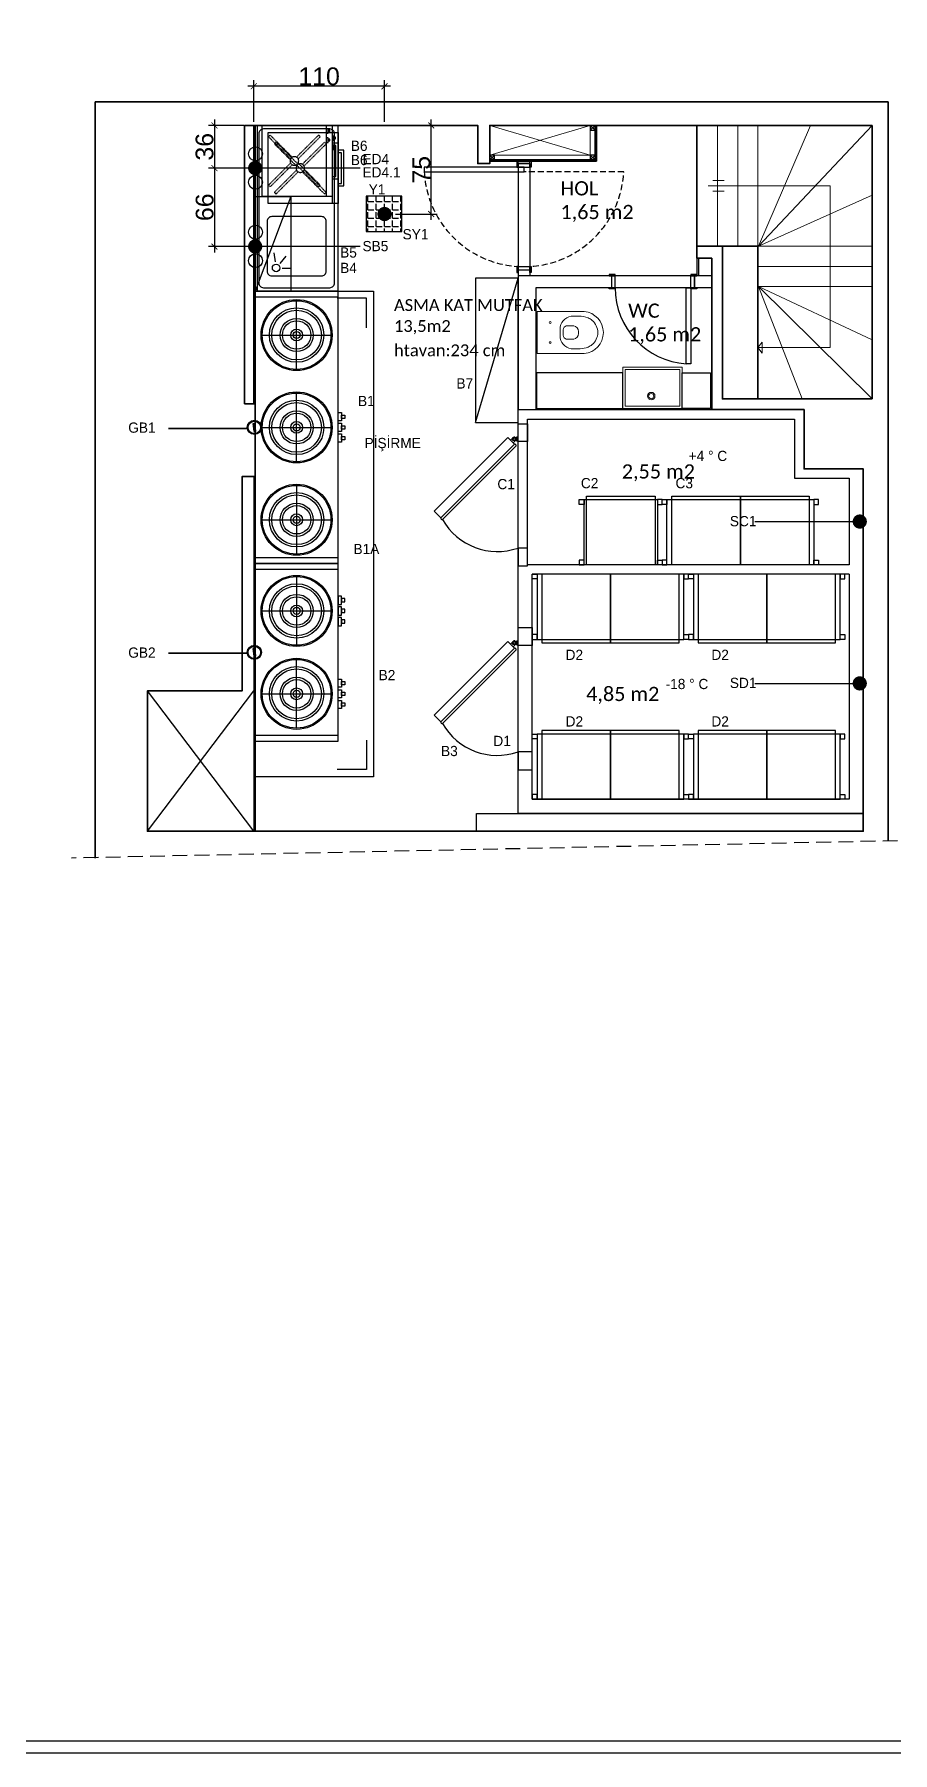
# Model space of a CAD drawing. Header units: millimetres. Extents: x -937 to 10425, y -275 to 2422.
# Drawn here: x 8785 to 9510, y -145 to 1306 of the extents above; entities that cross this region are included whole.
import ezdxf
from ezdxf.enums import TextEntityAlignment as Align

# ---------------------------------------------------------------- set-up
doc = ezdxf.new("R2010")
doc.units = ezdxf.units.MM
doc.header["$PDMODE"] = 35
for name, pattern in [('DASHDOT', [25.4, 12.7, -6.35, 0, -6.35]), ('DASHED', [0.75, 0.5, -0.25]), ('DASHED2', [0.375, 0.25, -0.125])]:
    doc.linetypes.add(name, pattern=pattern)
for name, color, linetype in [('001 Duvar', 7, 'Continuous'), ('S2000-002 Çizgi', 7, 'Continuous'), ('S2000-019 Su Tes İşaretler', 5, 'Continuous'), ('S2000-024 Gaz Tes İşaretler', 3, 'Continuous'), ('SIH', 4, 'Continuous'), ('SKTÜRK-002 Çizgi', 7, 'Continuous'), ('SKTÜRK-003 Kapı', 3, 'Continuous'), ('SKTÜRK-034 Soğuk Oda', 1, 'Continuous'), ('SKTÜRK_ Çizgi', 7, 'Continuous'), ('SU', 152, 'Continuous'), ('wall', 4, 'Continuous')]:
    doc.layers.add(name, color=color, linetype=linetype)
for name, color, linetype, lineweight in [('ELK', 1, 'Continuous', 35), ('GAZ', 200, 'Continuous', 25), ('Sebe - Alçıpan', 2, 'Continuous', 30), ('Sebe - Dograma', 4, 'Continuous', 30), ('Sebe - Duvar', 5, 'Continuous', 35), ('Sebe - Merdiven', 6, 'Continuous', 18), ('Sebe - Mobilya', 11, 'Continuous', 25), ('Sebe - Tefriş - ince', 9, 'Continuous', 0), ('Sebe - Vitrifiye', 31, 'Continuous', 15), ('Sebe - Yazı', 8, 'Continuous', 15)]:
    doc.layers.add(name, color=color, linetype=linetype, lineweight=lineweight)
doc.styles.get("Standard").update_dxf_attribs({"font": 'arial.ttf'})
doc.styles.add('TAKSİM', font='GOTHIC.TTF', dxfattribs={"height": 20})
doc.dimstyles.new('ölçü iç', dxfattribs={"dimtxt": 15, "dimasz": 5, "dimexe": 5, "dimexo": 0.625, "dimtad": 1, "dimdec": 0, "dimtxsty": 'Standard', "dimblk": 'ARCHTICK', "dimcen": 5, "dimdle": 5, "dimclrd": 253, "dimclre": 253, "dimadec": 0, "dimazin": 0, "dimtfac": 1, "dimtdec": 0, "dimtmove": 0, "dimatfit": 3, "dimldrblk": 'ARCHTICK', "dimfxl": 30, "dimfxlon": 1, "dimarcsym": 2})

# ---------------------------------------------------------------- blocks, each defined once
blk = doc.blocks.new('A$C521B02A0')
at = {"layer": 'S2000-002 Çizgi'}
blk.add_line((6.6, 10), (10.6, 10), dxfattribs=at)
for points in [[(0, 64), (0, 10), (60, 10), (60, 64)], [(0, 64), (0, 5), (60, 5), (60, 64)], [(3, 10), (6.6, 10), (6.6, 8.5), (3, 8.5)], [(4, 8.5), (5.4, 8.5), (5.4, 7.1), (4, 7.1)], [(10.6, 10), (14.3, 10), (14.3, 8.5), (10.6, 8.5)], [(11.6, 8.5), (13.1, 8.5), (13.1, 7.1), (11.6, 7.1)], [(45, 0), (15, 0), (15, 5), (45, 5)], [(43, 2), (17, 2), (17, 5), (43, 5)]]:
    blk.add_lwpolyline(points, close=True, dxfattribs=at)
at = {"layer": 'S2000-002 Çizgi', "linetype": 'DASHED'}
for points in [[(8.1, 57.4), (9.5, 58.8)], [(9.5, 58.8), (28.2, 40.1)], [(31.9, 40.2), (50.5, 58.8)], [(50.5, 58.8), (51.9, 57.4)], [(8.1, 57.4), (26.8, 38.7)], [(33.3, 38.8), (51.9, 57.4)], [(26.7, 35.1), (8.1, 16.4)], [(28.1, 33.6), (9.5, 15)], [(31.8, 33.7), (50.5, 15)], [(33.2, 35.2), (51.9, 16.4)], [(9.5, 15), (8.1, 16.4)], [(50.5, 15), (51.9, 16.4)]]:
    blk.add_lwpolyline(points, dxfattribs=at)
blk.add_circle((30, 36.9), 3.63, dxfattribs=at)
blk = doc.blocks.new('A$C0E464852')
at = {"layer": 'SKTÜRK-002 Çizgi'}
for points in [[(0, 55), (4, 55), (4, 51), (0, 51)], [(4, 0), (128, 0), (128, 55), (4, 55)], [(132, 55), (128, 55), (128, 51), (132, 51)], [(0, 0), (4, 0), (4, 4), (0, 4)], [(132, 0), (128, 0), (128, 4), (132, 4)]]:
    blk.add_lwpolyline(points, close=True, dxfattribs=at)
blk = doc.blocks.new('A$C022B2E79')
at = {"layer": 'SKTÜRK-003 Kapı', "linetype": 'ByBlock'}
for points in [[(1.8, 69.8, -0.39805), (1.9, 69.8), (5.2, 66.8), (3, 64.6), (0, 67.8, -0.39805), (0, 68)], [(2.9, 69.6, 0.617768), (3.4, 69.9), (3.5, 71), (0.3, 71), (0.4, 69.9, 0.617768), (0.9, 69.6, -0.364026)], [(0.6, 66.6), (0.4, 69.9, 0.617768), (0.9, 69.6, -0.364026), (2.9, 69.6, 0.617768), (3.4, 69.9), (3.3, 66.6, -0.39805), (3.2, 66.5), (0.7, 66.5, -0.39805)], [(68.5, 5.7, 0.491935), (69.9, 7.1), (7.7, 69.3, 0.499706), (6.3, 67.9)]]:
    blk.add_lwpolyline(points, format="xyb", close=True, dxfattribs=at)
blk.add_lwpolyline([(62.9, 0), (68.5, 5.7), (6.3, 67.9), (0.6, 62.2), (62.9, 0)], dxfattribs=at)
blk.add_circle((1.9, 67.9), 1, dxfattribs=at)
blk.add_circle((1.9, 67.9), 1, dxfattribs=at)
blk.add_arc((43.5, 53.5), 53.4, 299.6259, 19.0898, dxfattribs=at)
blk = doc.blocks.new('A$C2AB430C2')
at = {"layer": 'SKTÜRK-034 Soğuk Oda'}
for points in [[(0, 83), (15, 83), (15, 71), (0, 71)], [(120, 83), (105, 83), (105, 71), (120, 71)]]:
    blk.add_lwpolyline(points, close=True, dxfattribs=at)
at = {"layer": '001 Duvar'}
blk.add_blockref('A$C022B2E79', (11, 0), dxfattribs=at)
blk = doc.blocks.new('A$C023450B5')
at = {"layer": 'SKTÜRK-002 Çizgi'}
for points in [[(0, 55), (4, 55), (4, 51), (0, 51)], [(4, 55), (66, 55), (66, 0), (4, 0)], [(70, 55), (66, 55), (66, 51), (70, 51)], [(0, 0), (4, 0), (4, 4), (0, 4)], [(70, 0), (66, 0), (66, 4), (70, 4)]]:
    blk.add_lwpolyline(points, close=True, dxfattribs=at)
blk = doc.blocks.new('A$C11D13C06')
for p, q in [((35, 164), (35, 222)), ((6, 193), (64, 193)), ((35, 86), (35, 144)), ((6, 115), (64, 115)), ((35, 66), (35, 8)), ((6, 37), (64, 37))]:
    blk.add_line(p, q)
for centre, radius in [((35, 193), 30), ((35, 193), 29), ((35, 193), 23), ((35, 193), 21), ((35, 193), 14), ((35, 193), 12), ((35, 193), 5), ((35, 193), 3), ((35, 115), 30), ((35, 115), 29), ((35, 115), 23), ((35, 115), 21), ((35, 115), 14), ((35, 115), 12), ((35, 115), 5), ((35, 115), 3), ((35, 37), 30), ((35, 37), 29), ((35, 37), 23), ((35, 37), 21), ((35, 37), 14), ((35, 37), 12), ((35, 37), 5), ((35, 37), 3)]:
    blk.add_circle(centre, radius)
at = {"layer": 'SKTÜRK_ Çizgi'}
for points in [[(70, 0), (70, 230), (0, 230), (0, 0)], [(70, 5), (70, 225), (0, 225), (0, 5)], [(70, 120.5), (70, 127.5), (72.8, 127.5), (72.8, 120.5)], [(70, 111.5), (70, 118.5), (72.8, 118.5), (72.8, 111.5)], [(72.8, 122.6), (72.8, 125.4), (75.6, 125.4), (75.6, 122.6)], [(72.8, 113.6), (72.8, 116.4), (75.6, 116.4), (75.6, 113.6)], [(70, 102.5), (70, 109.5), (72.8, 109.5), (72.8, 102.5)], [(72.8, 104.6), (72.8, 107.4), (75.6, 107.4), (75.6, 104.6)]]:
    blk.add_lwpolyline(points, close=True, dxfattribs=at)
blk = doc.blocks.new('A$C1D186B2B')
for p, q in [((35, 139), (35, 81)), ((6, 110), (64, 110)), ((35, 11), (35, 69)), ((6, 40), (64, 40))]:
    blk.add_line(p, q)
for centre, radius in [((35, 110), 30), ((35, 110), 29), ((35, 110), 23), ((35, 110), 21), ((35, 110), 14), ((35, 110), 12), ((35, 110), 5), ((35, 110), 3), ((35, 40), 30), ((35, 40), 29), ((35, 40), 23), ((35, 40), 21), ((35, 40), 14), ((35, 40), 12), ((35, 40), 5), ((35, 40), 3)]:
    blk.add_circle(centre, radius)
at = {"layer": 'SKTÜRK_ Çizgi'}
for points in [[(70, 0), (70, 150), (0, 150), (0, 0)], [(70, 5), (70, 145), (0, 145), (0, 5)], [(70, 122.5), (70, 115.5), (72.8, 115.5), (72.8, 122.5)], [(72.8, 120.4), (72.8, 117.6), (75.6, 117.6), (75.6, 120.4)], [(70, 113.5), (70, 106.5), (72.8, 106.5), (72.8, 113.5)], [(70, 104.5), (70, 97.5), (72.8, 97.5), (72.8, 104.5)], [(72.8, 111.4), (72.8, 108.6), (75.6, 108.6), (75.6, 111.4)], [(72.8, 102.4), (72.8, 99.6), (75.6, 99.6), (75.6, 102.4)], [(70, 45.5), (70, 52.5), (72.8, 52.5), (72.8, 45.5)], [(72.8, 47.6), (72.8, 50.4), (75.6, 50.4), (75.6, 47.6)], [(70, 36.5), (70, 43.5), (72.8, 43.5), (72.8, 36.5)], [(70, 27.5), (70, 34.5), (72.8, 34.5), (72.8, 27.5)], [(72.8, 38.6), (72.8, 41.4), (75.6, 41.4), (75.6, 38.6)], [(72.8, 29.6), (72.8, 32.4), (75.6, 32.4), (75.6, 29.6)]]:
    blk.add_lwpolyline(points, close=True, dxfattribs=at)
blk = doc.blocks.new('A$C364A384A')
at = {"layer": 'S2000-002 Çizgi'}
for p, q in [((17.2, 24.7), (16.1, 32.5)), ((21, 23.4), (26.1, 29.5)), ((22.7, 19.5), (30.6, 19.5))]:
    blk.add_line(p, q, dxfattribs=at)
for points in [[(2, 0), (2, 140), (0, 140), (0, 0)], [(70, 0), (70, 140), (0, 140), (0, 0)]]:
    blk.add_lwpolyline(points, close=True, dxfattribs=at)
for points in [[(67, 7), (67, 133, 0.414214), (63, 137), (7, 137, 0.414214), (3, 133), (3, 7, 0.414214), (7, 3), (63, 3, 0.414214)], [(60, 17), (60, 59, 0.414214), (56, 63), (14, 63, 0.414214), (10, 59), (10, 17, 0.414214), (14, 13), (56, 13, 0.414214)]]:
    blk.add_lwpolyline(points, format="xyb", close=True, dxfattribs=at)
blk.add_circle((17.7, 19.7), 3.19, dxfattribs=at)
blk = doc.blocks.new('A$C53A43C0B')
at = {"layer": 'SKTÜRK-034 Soğuk Oda'}
for points in [[(79, 120), (79, 105), (71, 105), (71, 120)], [(79, 0), (79, 15), (71, 15), (71, 0)]]:
    blk.add_lwpolyline(points, close=True, dxfattribs=at)
at = {"layer": '001 Duvar', "rotation": 270}
blk.add_blockref('A$C022B2E79', (0, 109), dxfattribs=at)
blk = doc.blocks.new('A$C7E7D3E18')
at = {"layer": 'SIH', "linetype": 'Continuous', "const_width": 6}
blk.add_lwpolyline([(3, 6, 1), (9, 6, 1)], format="xyb", close=True, dxfattribs=at)
blk = doc.blocks.new('A$C6E87713E')
at = {"layer": 'S2000-019 Su Tes İşaretler'}
for centre in [(5.9, 6.3), (29.9, 6.3)]:
    blk.add_circle(centre, 5.89, dxfattribs=at)
blk.add_blockref('A$C7E7D3E18', (11.9, 0))
blk = doc.blocks.new('_ArchTick')
at = {"color": 0, "linetype": 'ByBlock', "const_width": 0.15}
blk.add_lwpolyline([(-0.5, -0.5), (0.5, 0.5)], dxfattribs=at)
blk = doc.blocks.new('*D255')
at = {"color": 253, "lineweight": -2, "transparency": 16777216}
for p, q in [((8937.2, 1233.8), (8937.2, 1187.8)), ((8962, 1228.8), (8932.2, 1228.8)), ((8967.2, 1192.8), (8932.2, 1192.8))]:
    blk.add_line(p, q, dxfattribs=at)
at = {"layer": 'Defpoints', "color": 0, "transparency": 16777216}
for p in [(8962.6, 1228.8), (8937.2, 1192.8), (8968.6, 1192.8)]:
    blk.add_point(p, dxfattribs=at)
at = {"color": 253, "lineweight": -2, "transparency": 16777216, "xscale": 5, "yscale": 5, "zscale": 5}
for p, rotation in [((8937.2, 1228.8), 90), ((8937.2, 1192.8), 270)]:
    blk.add_blockref('_ArchTick', p, dxfattribs=dict(at, rotation=rotation))
at = {"color": 0, "transparency": 16777216, "insert": (8928.9, 1210.8), "char_height": 15, "attachment_point": 5, "rotation": 90}
blk.add_mtext('36', dxfattribs=at)
blk = doc.blocks.new('*D256')
at = {"color": 253, "lineweight": -2, "transparency": 16777216}
for p, q in [((8967.2, 1192.8), (8932.2, 1192.8)), ((8937.2, 1197.8), (8937.2, 1121.5)), ((8967.2, 1126.5), (8932.2, 1126.5))]:
    blk.add_line(p, q, dxfattribs=at)
at = {"layer": 'Defpoints', "color": 0, "transparency": 16777216}
for p in [(8968.6, 1192.8), (8937.2, 1126.5), (8971.6, 1126.5)]:
    blk.add_point(p, dxfattribs=at)
at = {"color": 253, "lineweight": -2, "transparency": 16777216, "xscale": 5, "yscale": 5, "zscale": 5}
for p, rotation in [((8937.2, 1192.8), 90), ((8937.2, 1126.5), 270)]:
    blk.add_blockref('_ArchTick', p, dxfattribs=dict(at, rotation=rotation))
at = {"color": 0, "transparency": 16777216, "insert": (8929, 1159.7), "char_height": 15, "attachment_point": 5, "rotation": 90}
blk.add_mtext('66', dxfattribs=at)
blk = doc.blocks.new('*D257')
at = {"color": 253, "lineweight": -2, "transparency": 16777216}
for p, q in [((8970.4, 1231.9), (8970.4, 1266.9)), ((9080.8, 1231.9), (9080.8, 1266.9)), ((9085.8, 1261.9), (8965.4, 1261.9))]:
    blk.add_line(p, q, dxfattribs=at)
at = {"layer": 'Defpoints', "color": 0, "transparency": 16777216}
for p in [(8970.4, 1261.9), (8970.4, 1154), (9080.8, 1154)]:
    blk.add_point(p, dxfattribs=at)
at = {"color": 253, "lineweight": -2, "transparency": 16777216, "xscale": 5, "yscale": 5, "zscale": 5, "rotation": 180}
blk.add_blockref('_ArchTick', (8970.4, 1261.9), dxfattribs=at)
at = {"color": 253, "lineweight": -2, "transparency": 16777216, "xscale": 5, "yscale": 5, "zscale": 5}
blk.add_blockref('_ArchTick', (9080.8, 1261.9), dxfattribs=at)
at = {"color": 0, "transparency": 16777216, "insert": (9025.6, 1270.2), "char_height": 15, "attachment_point": 5}
blk.add_mtext('110', dxfattribs=at)
blk = doc.blocks.new('*D258')
at = {"color": 253, "lineweight": -2, "transparency": 16777216}
for p, q in [((9120.2, 1149), (9120.2, 1233.8)), ((9090.2, 1228.8), (9125.2, 1228.8)), ((9090.2, 1154), (9125.2, 1154))]:
    blk.add_line(p, q, dxfattribs=at)
at = {"layer": 'Defpoints', "color": 0, "transparency": 16777216}
for p in [(9080.8, 1228.8), (9120.2, 1228.8), (9080.8, 1154)]:
    blk.add_point(p, dxfattribs=at)
at = {"color": 253, "lineweight": -2, "transparency": 16777216, "xscale": 5, "yscale": 5, "zscale": 5}
for p, rotation in [((9120.2, 1228.8), 90), ((9120.2, 1154), 270)]:
    blk.add_blockref('_ArchTick', p, dxfattribs=dict(at, rotation=rotation))
at = {"color": 0, "transparency": 16777216, "insert": (9112, 1191.4), "char_height": 15, "attachment_point": 5, "rotation": 90}
blk.add_mtext('75', dxfattribs=at)
blk = doc.blocks.new('*D259')
at = {"color": 253, "lineweight": -2, "transparency": 16777216}
for p, q in [((9549.2, 943.8), (9549.2, 889.3)), ((9519.2, 938.8), (9554.2, 938.8)), ((9519.2, 894.3), (9554.2, 894.3))]:
    blk.add_line(p, q, dxfattribs=at)
at = {"layer": 'Defpoints', "color": 0, "transparency": 16777216}
for p in [(9485.1, 938.8), (9482.1, 894.3), (9549.2, 894.3)]:
    blk.add_point(p, dxfattribs=at)
at = {"color": 253, "lineweight": -2, "transparency": 16777216, "xscale": 5, "yscale": 5, "zscale": 5}
for p, rotation in [((9549.2, 938.8), 90), ((9549.2, 894.3), 270)]:
    blk.add_blockref('_ArchTick', p, dxfattribs=dict(at, rotation=rotation))
at = {"color": 0, "transparency": 16777216, "insert": (9541, 916.5), "char_height": 15, "attachment_point": 5, "rotation": 90}
blk.add_mtext('45', dxfattribs=at)
blk = doc.blocks.new('*D260')
at = {"color": 253, "lineweight": -2, "transparency": 16777216}
for p, q in [((9519.2, 894.3), (9554.2, 894.3)), ((9549.2, 899.3), (9549.2, 755.6)), ((9519.2, 760.6), (9554.2, 760.6))]:
    blk.add_line(p, q, dxfattribs=at)
at = {"layer": 'Defpoints', "color": 0, "transparency": 16777216}
for p in [(9482.1, 894.3), (9482.1, 760.6), (9549.2, 760.6)]:
    blk.add_point(p, dxfattribs=at)
at = {"color": 253, "lineweight": -2, "transparency": 16777216, "xscale": 5, "yscale": 5, "zscale": 5}
for p, rotation in [((9549.2, 894.3), 90), ((9549.2, 760.6), 270)]:
    blk.add_blockref('_ArchTick', p, dxfattribs=dict(at, rotation=rotation))
at = {"color": 0, "transparency": 16777216, "insert": (9540.9, 827.4), "char_height": 15, "attachment_point": 5, "rotation": 90}
blk.add_mtext('134', dxfattribs=at)
blk = doc.blocks.new('A$C45BD7F52')
at = {"layer": 'S2000-024 Gaz Tes İşaretler'}
h = blk.add_hatch(color=256, dxfattribs=at)
h.paths.add_polyline_path([(8, 4, 1), (0, 4, 1)])
h.paths.add_polyline_path([(7.5, 4, 1), (0.5, 4, 1)], flags=16)
for radius in [4, 3.5]:
    blk.add_circle((4, 4), radius, dxfattribs=at)
blk = doc.blocks.new('A$C73223F6F')
at = {"layer": 'GAZ'}
blk.add_hatch(color=256, dxfattribs=at).paths.add_polyline_path([(2.6, 6.8), (2.6, 5.4), (9.4, 5.2), (9.4, 6.6)])
blk.add_lwpolyline([(2.6, 6.8), (9.4, 6.6), (9.4, 5.2), (2.6, 5.4)], close=True, dxfattribs=at)
at = {"layer": 'GAZ', "xscale": 1.499999999995655, "yscale": 1.499999999995655, "zscale": 1.499999999995655, "rotation": 358.3670394844737}
blk.add_blockref('A$C45BD7F52', (-0.2, 0.2), dxfattribs=at)

msp = doc.modelspace()

# ---------------------------------------------------------------- hatches: boundary and pattern name
at = {"layer": 'SKTÜRK-002 Çizgi'}
h = msp.add_hatch(dxfattribs=at)
h.set_pattern_fill('ANGLE', color=256, angle=360)
h.set_pattern_definition([(360, (-2269.9536, -2789.015), (2e-15, 6.985), [5.08, -1.905]), (90, (-2269.9536, -2789.015), (-6.985, 2e-15), [5.08, -1.905])])
h.paths.add_polyline_path([(9095.3, 1169.1), (9065.3, 1169.1), (9065.3, 1139.1), (9095.3, 1139.1)])

# ---------------------------------------------------------------- linework, layer by layer
msp.add_line((9157.6, 977.9), (9193.6, 1099.9))
at = {"linetype": 'DASHED2', "ltscale": 50}
msp.add_line((9532.8, 625.1), (8816.6, 610.1), dxfattribs=at)
for points in [[(7442.2, -145.4), (10322.2, -145.4), (10322.2, 1924.6), (7442.2, 1924.6)], [(7452.2, -135.4), (10312.2, -135.4), (10312.2, 1914.6), (7452.2, 1914.6)], [(8971.6, 1088.8), (9071.6, 1088.8), (9071.6, 678.8), (8971.6, 678.8)], [(9157.6, 977.9), (9193.6, 977.9), (9193.6, 1099.9), (9157.6, 1099.9)], [(9485.1, 632.8), (9158.5, 632.8), (9158.5, 647.8), (9485.1, 647.8)]]:
    msp.add_lwpolyline(points, close=True)
at = {"layer": 'ELK', "color": 3}
for p, q in [((8965, 973), (8898.4, 973)), ((8965, 783), (8898.4, 783))]:
    msp.add_line(p, q, dxfattribs=at)
at = {"layer": 'Sebe - Alçıpan', "lineweight": 35}
for p, q in [((9258.6, 1199.8), (9258.6, 1228.8)), ((9259.8, 1198.6), (9259.8, 1228.8)), ((9169.6, 1199.8), (9259.8, 1199.8)), ((9169.6, 1198.6), (9259.8, 1198.6))]:
    msp.add_line(p, q, dxfattribs=at)
at = {"layer": 'Sebe - Alçıpan'}
for p, q in [((9193.6, 1196.6), (9193.6, 1091.8)), ((9203.6, 1196.6), (9203.6, 1101.8)), ((9344.6, 1116.8), (9344.6, 1101.8)), ((9345.8, 1116.8), (9345.8, 1101.8)), ((8970.4, 932.3), (8970.4, 632.8)), ((8970.4, 632.8), (8880.6, 751.3)), ((8880.6, 632.8), (8970.4, 751.3)), ((8971.6, 751.3), (8971.6, 632.8))]:
    msp.add_line(p, q, dxfattribs=at)
for points in [[(8970.4, 993.8), (8970.4, 1228.8)], [(8971.6, 993.8), (8971.6, 1228.8)], [(9357.1, 1101.8), (9193.6, 1101.8), (9193.6, 988.8)], [(9357.1, 1091.8), (9208.6, 1091.8), (9208.6, 988.8)], [(8971.6, 932.3), (8971.6, 697.3)]]:
    msp.add_lwpolyline(points, dxfattribs=at)
at = {"layer": 'Sebe - Dograma'}
for p, q in [((9254.6, 1228.8), (9258.6, 1224.8)), ((9254.6, 1224.8), (9258.6, 1228.8)), ((9169.6, 1203.8), (9173.6, 1199.8)), ((9169.6, 1199.8), (9173.6, 1203.8)), ((9254.6, 1203.8), (9258.6, 1199.8)), ((9254.6, 1199.8), (9258.6, 1203.8))]:
    msp.add_line(p, q, dxfattribs=at)
at = {"layer": 'Sebe - Dograma', "ltscale": 10}
for p, q in [((9198.6, 1193.6), (9114.4, 1193.6)), ((9114.4, 1193.6), (9114.4, 1189.6)), ((9193.6, 1198.6, -5), (9192.6, 1198.6, -5)), ((9192.6, 1198.6, -5), (9192.6, 1193.6, -5)), ((9192.6, 1193.6, -5), (9193.6, 1193.6, -5)), ((9193.6, 1193.6, -5), (9193.6, 1198.6, -5)), ((9203.6, 1196.6), (9193.6, 1196.6)), ((9193.6, 1196.6), (9193.6, 1193.6)), ((9193.6, 1193.6), (9203.6, 1193.6)), ((9198.6, 1189.6), (9198.6, 1193.6)), ((9203.6, 1198.6, -5), (9204.6, 1198.6, -5)), ((9203.6, 1193.6, -5), (9203.6, 1198.6, -5)), ((9203.6, 1193.6), (9203.6, 1196.6)), ((9204.6, 1193.6, -5), (9203.6, 1193.6, -5)), ((9204.6, 1198.6, -5), (9204.6, 1193.6, -5)), ((9114.4, 1189.6), (9198.6, 1189.6)), ((9335.6, 1027.6), (9335.6, 1091.8)), ((9335.6, 1091.8), (9339.6, 1091.8)), ((9344.6, 1102.8), (9339.6, 1102.8)), ((9339.6, 1102.8), (9339.6, 1101.8)), ((9339.6, 1101.8), (9344.6, 1101.8)), ((9339.6, 1101.8, 5), (9342.6, 1101.8, 5)), ((9339.6, 1091.8, 5), (9339.6, 1101.8, 5)), ((9339.6, 1090.8), (9339.6, 1091.8)), ((9339.6, 1091.8), (9344.6, 1091.8)), ((9342.6, 1091.8, 5), (9339.6, 1091.8, 5)), ((9339.6, 1091.8), (9339.6, 1027.6)), ((9344.6, 1090.8), (9339.6, 1090.8)), ((9342.6, 1101.8, 5), (9342.6, 1091.8, 5)), ((9344.6, 1101.8), (9344.6, 1102.8)), ((9344.6, 1091.8), (9344.6, 1090.8)), ((9339.6, 1027.6), (9335.6, 1027.6))]:
    msp.add_line(p, q, dxfattribs=at)
at = {"layer": 'Sebe - Dograma', "linetype": 'DASHED', "ltscale": 10}
msp.add_line((9282.8, 1189.6, -5), (9198.6, 1189.6), dxfattribs=at)
at = {"layer": 'Sebe - Dograma'}
for points in [[(9254.6, 1224.8), (9258.6, 1224.8), (9258.6, 1228.8), (9254.6, 1228.8)], [(9169.6, 1199.8), (9173.6, 1199.8), (9173.6, 1203.8), (9169.6, 1203.8)], [(9254.6, 1199.8), (9258.6, 1199.8), (9258.6, 1203.8), (9254.6, 1203.8)]]:
    msp.add_lwpolyline(points, close=True, dxfattribs=at)
at = {"layer": 'Sebe - Dograma', "ltscale": 10}
for points, elevation in [([(9193.6, 1109.6), (9192.6, 1109.6), (9192.6, 1104.6), (9193.6, 1104.6)], -5), ([(9203.6, 1109.6), (9204.6, 1109.6), (9204.6, 1104.6), (9203.6, 1104.6)], -5), ([(9275.6, 1101.8), (9272.6, 1101.8), (9272.6, 1091.8), (9275.6, 1091.8)], 5)]:
    msp.add_lwpolyline(points, close=True, dxfattribs=dict(at, elevation=elevation))
for points in [[(9203.6, 1109.6), (9203.6, 1106.6), (9193.6, 1106.6), (9193.6, 1109.6)], [(9275.6, 1101.8), (9275.6, 1102.8), (9270.6, 1102.8), (9270.6, 1101.8)], [(9275.6, 1091.8), (9275.6, 1090.8), (9270.6, 1090.8), (9270.6, 1091.8)]]:
    msp.add_lwpolyline(points, close=True, dxfattribs=at)
at = {"layer": 'Sebe - Dograma', "linetype": 'DASHED', "ltscale": 10}
for centre, start, end in [((9198.4, 1193.7, -5), 182.8132, 270.1088), ((9198.8, 1193.7, -5), 269.8912, 357.1868)]:
    msp.add_arc(centre, 84.1, start, end, dxfattribs=at)
at = {"layer": 'Sebe - Dograma', "ltscale": 10}
msp.add_arc((9339.7, 1091.5, 5), 64.1, 179.7718, 266.3656, dxfattribs=at)
at = {"layer": 'Sebe - Duvar', "lineweight": 35}
for p, q in [((9506.1, 1248.8), (8836.6, 1248.8)), ((8836.6, 1248.8), (8836.6, 610.1)), ((8962.6, 1126.8), (8962.6, 1228.8)), ((8962.6, 1228.8), (9154.6, 1228.8)), ((9284.6, 1228.8), (9492.6, 1228.8)), ((9344.6, 1228.8), (9344.6, 1126.8)), ((9492.6, 1228.8), (9492.6, 997.8)), ((9193.6, 1196.6), (9203.6, 1196.6)), ((9344.6, 1126.8), (9396.6, 1126.8)), ((9344.6, 1126.8), (9344.6, 1116.8)), ((9396.1, 997.8), (9396.1, 1126.8)), ((9342.6, 1091.8, 5), (9342.6, 1101.8, 5))]:
    msp.add_line(p, q, dxfattribs=at)
for points in [[(9506.1, 625.1), (9506.1, 1248.8)], [(8962.6, 1126.8), (8962.6, 1228.8), (9159.6, 1228.8), (9159.6, 1196.6), (9169.6, 1196.6), (9169.6, 1228.8), (9344.6, 1228.8), (9344.6, 1126.8), (9396.6, 1126.8)], [(9357.1, 1116.8), (9357.1, 988.8), (9357.1, 988.8), (9357.1, 988.8), (9357.1, 988.8), (9357.1, 988.8), (9435.1, 988.8), (9435.1, 938.8), (9485.1, 938.8), (9485.1, 632.8), (8880.6, 632.8), (8880.6, 751.3), (8960.6, 751.3), (8960.6, 932.3), (8971.6, 932.3), (8971.6, 993.8), (8962.6, 993.8), (8962.6, 1126.8)], [(9344.6, 1126.8), (9357.1, 1126.8)], [(9492.6, 997.8), (9366.1, 997.8), (9366.1, 1126.8)], [(9344.6, 1116.8), (9357.1, 1116.8)]]:
    msp.add_lwpolyline(points, dxfattribs=at)
at = {"layer": 'Sebe - Merdiven'}
for points in [[(9362.1, 1126.8), (9362.1, 1228.8)], [(9379.1, 1126.8), (9379.1, 1228.8)], [(9396.1, 1126.8), (9396.1, 1228.8)], [(9396.6, 1126.8), (9440.4, 1228.8)], [(9396.6, 1126.8), (9492.6, 1228.8)], [(9354, 1177.8), (9457.1, 1177.8), (9457.1, 1041.3), (9396.1, 1041.3)], [(9358.1, 1182.4), (9367.7, 1182.4)], [(9358.1, 1173.2), (9367.7, 1173.2)], [(9396.6, 1126.8), (9492.6, 1169.8)], [(9396.6, 1126.8), (9492.6, 1126.8)], [(9396.6, 1109.8), (9492.6, 1109.8)], [(9396.6, 1092.8), (9492.6, 1092.8)], [(9396.6, 1092.8), (9433.6, 997.8)], [(9396.6, 1092.8), (9492.6, 997.8)], [(9396.6, 1092.8), (9492.6, 1047.8)], [(9396.1, 1041.3), (9399.8, 1036.4), (9399.8, 1045.8), (9396.1, 1041.3)]]:
    msp.add_lwpolyline(points, dxfattribs=at)
at = {"layer": 'Sebe - Mobilya'}
for points in [[(9282.1, 989.8), (9282.1, 1019.8), (9209.1, 1019.8), (9209.1, 989.8), (9282.1, 989.8)], [(9332.1, 989.8), (9332.1, 1019.8), (9356.1, 1019.8), (9356.1, 989.8), (9332.1, 989.8)]]:
    msp.add_lwpolyline(points, dxfattribs=at)
at = {"layer": 'Sebe - Tefriş - ince'}
for p, q in [((9169.6, 1203.8), (9254.6, 1228.8)), ((9254.6, 1203.8), (9169.6, 1228.8)), ((9254.6, 1203.8), (9254.6, 1228.8)), ((9244.6, 1203.8), (9254.6, 1203.8))]:
    msp.add_line(p, q, dxfattribs=at)
msp.add_lwpolyline([(9169.6, 1203.8), (9254.6, 1203.8), (9254.6, 1228.8), (9169.6, 1228.8)], close=True, dxfattribs=at)
at = {"layer": 'Sebe - Vitrifiye'}
for points in [[(9209.6, 1071.8), (9249.3, 1071.8)], [(9209.6, 1071.8), (9209.6, 1036.1)], [(9234.3, 1059.6), (9240.6, 1059.5)], [(9246.1, 1067.7), (9238.4, 1067.7)], [(9229, 1051.1), (9229, 1056.8)], [(9234.3, 1048.3), (9240.6, 1048.3)], [(9244.6, 1053.9), (9244.6, 1054.9)], [(9244.6, 1053.9), (9244.6, 1053)], [(9209.6, 1036.1), (9249.3, 1036.1)], [(9246.1, 1040.2), (9238.4, 1040.2)]]:
    msp.add_lwpolyline(points, dxfattribs=at)
for points in [[(9231.6, 1053.9, -0.017043), (9231.6, 1056.3)], [(9231.6, 1053.9, 0.017043), (9231.6, 1051.6)]]:
    msp.add_lwpolyline(points, format="xyb", dxfattribs=at)
for points in [[(9332.1, 1024.8), (9332.1, 989.8), (9282.1, 989.8), (9282.1, 1024.8)], [(9330.1, 1022.8), (9330.1, 991.8), (9284.1, 991.8), (9284.1, 1022.8)]]:
    msp.add_lwpolyline(points, close=True, dxfattribs=at)
for centre, radius in [((9220.6, 1062.4), 0.8), ((9220.6, 1045.4), 0.8), ((9306, 1000.2), 3.2), ((9306, 1000.2), 2.2)]:
    msp.add_circle(centre, radius, dxfattribs=at)
for centre, radius, start, end in [((9240.5, 1056.4), 11.5, 100.7424, 178.1142), ((9235.1, 1056.2), 3.43, 103.4496, 179.1664), ((9239.5, 1054.5), 5.18, 4.2721, 77.2191), ((9245.4, 1047.3), 20.4, 68.5859, 91.865), ((9247.7, 1053.9), 17.9, 275.1981, 84.8019), ((9245.3, 1051.2), 16.9, 50.3277, 63.3431), ((9247.7, 1053.9), 13.2, 0, 50.7397), ((9240.5, 1051.5), 11.5, 181.8858, 259.2576), ((9235.1, 1051.7), 3.43, 180.8336, 256.5504), ((9239.5, 1053.4), 5.18, 282.7809, 355.7279), ((9247.7, 1053.9), 13.2, 309.2603, 0), ((9245.4, 1060.6), 20.4, 271.865, 291.4141), ((9245.3, 1056.7), 16.9, 296.6569, 309.6723)]:
    msp.add_arc(centre, radius, start, end, dxfattribs=at)
at = {"layer": 'SKTÜRK-002 Çizgi'}
msp.add_line((9001.6, 1168.8), (8971.6, 1088.8), dxfattribs=at)
for points in [[(8971.6, 1168.8), (9001.6, 1168.8), (9001.6, 1088.8), (8971.6, 1088.8)], [(9065.3, 1139.1), (9095.3, 1139.1), (9095.3, 1169.1), (9065.3, 1169.1)], [(9251.3, 915.8), (9309.3, 915.8), (9309.3, 857.8), (9251.3, 857.8)], [(9323.3, 915.8), (9381.3, 915.8), (9381.3, 857.8), (9323.3, 857.8)], [(9381.3, 915.8), (9439.3, 915.8), (9439.3, 857.8), (9381.3, 857.8)], [(9213.6, 791.8), (9271.6, 791.8), (9271.6, 849.8), (9213.6, 849.8)], [(9271.6, 791.8), (9329.6, 791.8), (9329.6, 849.8), (9271.6, 849.8)], [(9345.6, 791.8), (9403.6, 791.8), (9403.6, 849.8), (9345.6, 849.8)], [(9403.6, 791.8), (9461.6, 791.8), (9461.6, 849.8), (9403.6, 849.8)], [(9213.6, 659.8), (9271.6, 659.8), (9271.6, 717.8), (9213.6, 717.8)], [(9271.6, 659.8), (9329.6, 659.8), (9329.6, 717.8), (9271.6, 717.8)], [(9345.6, 659.8), (9403.6, 659.8), (9403.6, 717.8), (9345.6, 717.8)], [(9403.6, 659.8), (9461.6, 659.8), (9461.6, 717.8), (9403.6, 717.8)]]:
    msp.add_lwpolyline(points, close=True, dxfattribs=at)
for points in [[(9065.6, 1057.9), (9065.6, 1082.8), (9040.7, 1082.8)], [(9065.6, 709.7), (9065.6, 684.8), (9040.7, 684.8)]]:
    msp.add_lwpolyline(points, dxfattribs=at)
at = {"layer": 'SKTÜRK-034 Soğuk Oda'}
for p, q in [((9201.6, 980.8), (9427.1, 980.8)), ((9201.6, 857.8), (9201.6, 980.8)), ((9473.1, 857.8), (9201.6, 857.8)), ((9473.1, 849.8), (9205.6, 849.8))]:
    msp.add_line(p, q, dxfattribs=at)
for points in [[(9485.1, 938.8), (9485.1, 647.8), (9193.6, 647.8), (9193.6, 988.8), (9193.6, 988.8), (9435.1, 988.8), (9435.1, 938.8)], [(9201.6, 857.8), (9201.6, 980.8), (9427.1, 980.8)], [(9427.1, 980.8), (9427.1, 930.8), (9473.1, 930.8), (9473.1, 857.8)], [(9435.1, 938.8), (9485.1, 938.8)], [(9473.1, 849.8), (9473.1, 659.8), (9205.6, 659.8), (9205.6, 849.8)]]:
    msp.add_lwpolyline(points, dxfattribs=at)
at = {"layer": 'SU'}
for p, q in [((9060.3, 1192.8), (8971.6, 1192.8)), ((9060.3, 1126.5), (8971.6, 1126.5)), ((9393.4, 894.3), (9482.1, 894.3)), ((9393.4, 757.6), (9482.1, 757.6))]:
    msp.add_line(p, q, dxfattribs=at)

# ---------------------------------------------------------------- block references
for name, p in [('A$C364A384A', (8971.6, 1088.8)), ('A$C11D13C06', (8971.6, 858.8)), ('A$C53A43C0B', (9122.6, 856.9)), ('A$C023450B5', (9245.3, 857.8)), ('A$C1D186B2B', (8971.6, 708.8))]:
    msp.add_blockref(name, p)
at = {"xscale": -1, "rotation": 90}
for p in [(9086.8, 1160), (9488.1, 900.3), (9488.1, 763.6)]:
    msp.add_blockref('A$C7E7D3E18', p, dxfattribs=at)
at = {"layer": 'GAZ', "color": 3, "rotation": 278.4543032596013}
for p in [(8964.1, 978.8), (8964.1, 788.8)]:
    msp.add_blockref('A$C73223F6F', p, dxfattribs=at)
at = {"layer": 'S2000-002 Çizgi', "xscale": -1, "rotation": 90}
for p in [(9041.6, 1228.8), (9046.6, 1222.8)]:
    msp.add_blockref('A$C521B02A0', p, dxfattribs=at)
at = {"layer": 'SKTÜRK-002 Çizgi', "xscale": -1, "rotation": 180}
msp.add_blockref('A$C0E464852', (9315.3, 912.8), dxfattribs=at)
at = {"layer": 'SKTÜRK-002 Çizgi'}
for p in [(9205.6, 794.8), (9337.6, 794.8), (9205.6, 659.8), (9337.6, 659.8)]:
    msp.add_blockref('A$C0E464852', p, dxfattribs=at)
at = {"layer": 'SKTÜRK-034 Soğuk Oda', "rotation": 270}
msp.add_blockref('A$C2AB430C2', (9122.6, 804.7), dxfattribs=at)
at = {"layer": 'wall', "color": 0, "linetype": 'DASHDOT', "rotation": 270}
for p in [(8965.6, 1210.7), (8965.6, 1144.5)]:
    msp.add_blockref('A$C6E87713E', p, dxfattribs=at)

# ---------------------------------------------------------------- texts
at = {"style": 'TAKSİM'}
for s, p in [('Y1', (9074.5, 1170.5)), ('+4 %%D C', (9353.9, 945.4)), ('-18 %%D C', (9336.2, 752.8)), ('D1', (9180.1, 704.7))]:
    msp.add_text(s, height=8.64, dxfattribs=at).set_placement(p, align=Align.CENTER)
at = {"layer": 'ELK', "color": 3, "style": 'TAKSİM'}
for s, p in [('GB1', (8864.4, 969.3)), ('GB2', (8864.4, 779.3))]:
    msp.add_text(s, height=8.64, dxfattribs=at).set_placement(p)
at = {"layer": 'Sebe - Yazı', "char_height": 12, "attachment_point": 1}
for s, insert, width in [('{\\fCandara|b0|i0|c162|p34;HOL\\P1,65 m2}', (9229.4, 1181.7), 259.276), ('{\\fCandara|b0|i0|c162|p34;WC\\P1,65 m2}', (9286.5, 1078.4), 276.276), ('{\\fCandara|b0|i0|c162|p34;2,55 m2}', (9281.2, 942.6), 259.276), ('{\\fCandara|b0|i0|c162|p34;4,85 m2}', (9251.1, 754.7), 259.276)]:
    msp.add_mtext(s, dxfattribs=dict(at, insert=insert, width=width))
at = {"layer": 'SKTÜRK-002 Çizgi', "style": 'TAKSİM'}
for s, p in [('B6', (9059.4, 1207.3)), ('B6', (9059.4, 1195.3)), ('B5', (9050.4, 1117.2)), ('B4', (9050.4, 1104.2)), ('B7', (9148.6, 1006.6)), ('B1', (9065.5, 991.8)), ('PİŞİRME', (9087.7, 956.3)), ('C1', (9183.5, 921.6)), ('C2', (9254, 922.4)), ('C3', (9333.9, 922.4)), ('B1A', (9065.5, 866.8)), ('D2', (9241.1, 777.4)), ('D2', (9364.2, 777.4)), ('B2', (9082.9, 760.3)), ('D2', (9241.1, 721.2)), ('D2', (9364.2, 721.2)), ('B3', (9135.6, 696.2))]:
    msp.add_text(s, height=8.64, dxfattribs=at).set_placement(p, align=Align.CENTER)
at = {"layer": 'SKTÜRK-002 Çizgi', "char_height": 10, "width": 259.276, "attachment_point": 1}
for s, insert in [('{\\fCandara|b0|i0|c162|p34;ASMA KAT MUTFAK}', (9088.8, 1082.1)), ('{\\fCandara|b0|i0|c162|p34;13,5m2}', (9088.8, 1064.4)), ('{\\fCandara|b0|i0|c162|p34;htavan:234 cm}', (9088.8, 1043.9))]:
    msp.add_mtext(s, dxfattribs=dict(at, insert=insert))
at = {"layer": 'SU', "style": 'TAKSİM'}
for s, p in [('ED4', (9062.2, 1196.1)), ('ED4.1', (9062.2, 1184.9)), ('SY1', (9096.1, 1132.6)), ('SB5', (9062.2, 1122.6)), ('SC1', (9372.4, 890.3)), ('SD1', (9372.4, 753.7))]:
    msp.add_text(s, height=8.64, dxfattribs=at).set_placement(p)

# ---------------------------------------------------------------- dimensions: what is measured, and where the dimension line sits
dim = msp.add_linear_dim(base=(8970.4, 1261.9), p1=(9080.8, 1154), p2=(8970.4, 1154), dimstyle='ölçü iç')
dim.commit()
dim.dimension.update_dxf_attribs({"geometry": '*D257', "text_midpoint": (9025.6, 1270.2)})
for base, p1, p2, picture, middle in [((8937.2, 1192.8), (8962.6, 1228.8), (8968.6, 1192.8), '*D255', (8928.9, 1210.8)), ((9120.2, 1228.8), (9080.8, 1154), (9080.8, 1228.8), '*D258', (9112, 1191.4)), ((9549.2258609, 894.2821209), (9485.1069437, 938.7821209), (9482.1069437, 894.2821209), '*D259', (9540.9729619, 916.5321209))]:
    dim = msp.add_linear_dim(base=base, p1=p1, p2=p2, angle=90, dimstyle='ölçü iç')
    dim.commit()
    dim.dimension.update_dxf_attribs({"geometry": picture, "text_midpoint": middle})
for base, p1, p2, picture, middle in [((8937.2, 1126.5), (8968.6, 1192.8), (8971.6, 1126.5), '*D256', (8929, 1159.7)), ((9549.2, 760.6), (9482.1, 894.3), (9482.1, 760.6), '*D260', (9540.9, 827.4))]:
    dim = msp.add_linear_dim(base=base, p1=p1, p2=p2, angle=90, dimstyle='ölçü iç', override={"dimtmove": 1})
    dim.commit()
    dim.dimension.update_dxf_attribs({"geometry": picture, "text_midpoint": middle})

doc.saveas('drawing.dxf')
